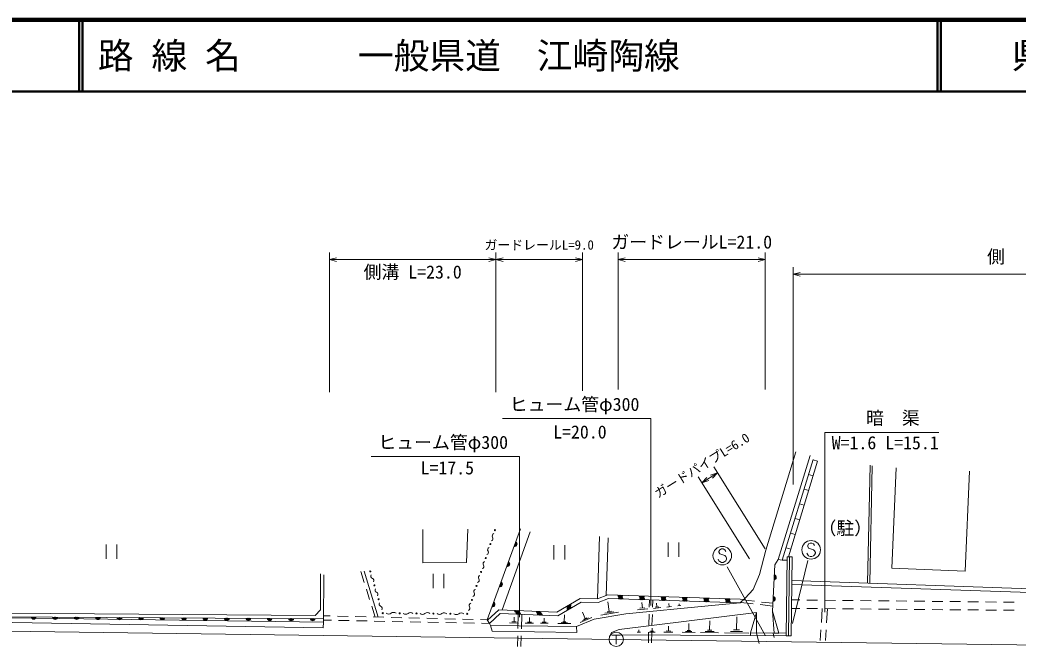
# Model space of a CAD drawing. Units: millimetres, scale not verified. Extents: x 40000 to 680000, y 20000 to 380000.
# Drawn here: x 169493 to 309028, y 292282 to 380000 of the extents above; entities that cross this region are included whole.
import ezdxf
from ezdxf.enums import TextEntityAlignment as Align

# ---------------------------------------------------------------- set-up
doc = ezdxf.new("R2010")
doc.units = ezdxf.units.MM
doc.header["$LTSCALE"] = 1000
for name, color, linetype, lineweight in [('M-BGD', 7, 'Continuous', 13), ('M-BGD-EXST', 7, 'Continuous', 13), ('M-BMK-OTRS', 5, 'Continuous', 13), ('M-STR-HTXT', 7, 'Continuous', 13), ('M-STR-STR1', 1, 'Continuous', 13), ('M-STR-STRC', 7, 'Continuous', 13), ('M-TTL', 2, 'Continuous', 140), ('M-TTL-LINE', 7, 'Continuous', 50)]:
    doc.layers.add(name, color=color, linetype=linetype, lineweight=lineweight)
doc.layers.add('M-BGD-HTXT', color=7, linetype='Continuous')
doc.layers.add('M-TTL-TXT', color=7, linetype='Continuous')
doc.styles.add('ＭＳ ゴシック', font='')
doc.styles.get('ＭＳ ゴシック').set_extended_font_data('MS Gothic')

msp = doc.modelspace()

# ---------------------------------------------------------------- linework, layer by layer
at = {"layer": 'M-BGD'}
for p, q in [((275510, 304542), (279984, 319093)), ((280395, 318536), (276073, 304448)), ((276927, 304912), (281015, 318297)), ((281015, 318297), (280381, 318490)), ((287988, 301215), (288351, 317713)), ((288288, 301205), (288649, 317618)), ((280387, 316240), (279750, 316435)), ((279759, 314184), (279120, 314379)), ((279131, 312128), (278489, 312324)), ((278503, 310072), (277859, 310269)), ((225809, 308718), (225827, 304076)), ((234817, 296095), (239475, 308839)), ((240812, 308417), (236895, 297487)), ((250249, 299011), (250533, 307723)), ((251737, 307551), (251425, 299476)), ((277875, 308015), (277228, 308213)), ((181525, 306608), (181525, 304608)), ((183025, 306608), (183025, 304608)), ((244148, 306537), (244148, 304537)), ((245648, 306537), (245648, 304537)), ((260121, 306889), (260121, 304889)), ((261621, 306889), (261621, 304889)), ((277247, 305959), (276598, 306158)), ((276073, 304448), (276755, 304447)), ((277085, 304910), (276944, 293845)), ((217143, 302836), (217620, 301328)), ((217615, 302880), (219561, 296473)), ((211924, 295751), (211965, 302395)), ((227261, 302527), (227261, 300527)), ((228761, 302527), (228761, 300527)), ((277390, 301585), (350680, 299027)), ((217921, 300375), (218373, 298944)), ((350645, 298576), (277384, 301031)), ((257506, 298867), (257479, 297864)), ((257934, 297847), (257966, 298852)), ((270199, 298961), (270674, 298941)), ((270601, 298868), (272179, 298692)), ((277357, 298877), (278502, 298865)), ((279502, 298855), (281002, 298839)), ((282002, 298829), (283501, 298814)), ((284501, 298803), (286001, 298788)), ((287001, 298777), (288501, 298762)), ((289501, 298752), (291001, 298736)), ((292001, 298726), (293501, 298711)), ((294501, 298700), (296001, 298685)), ((297001, 298675), (298501, 298659)), ((299501, 298649), (301001, 298633)), ((302000, 298623), (303500, 298608)), ((218674, 297991), (219150, 296483)), ((252186, 297324), (251566, 297223)), ((251876, 297273), (251660, 298596)), ((257254, 297616), (255811, 297471)), ((256874, 297772), (256152, 297699)), ((256513, 297736), (256436, 298506)), ((259080, 297799), (258045, 297695)), ((258807, 297911), (258290, 297859)), ((258549, 297885), (258493, 298437)), ((260600, 297952), (259905, 297882)), ((260253, 297917), (260206, 298381)), ((261866, 298079), (261454, 298038)), ((261660, 298059), (261632, 298333)), ((271999, 298329), (270258, 298523)), ((274733, 298022), (272992, 298217)), ((273173, 298582), (274751, 298406)), ((278509, 297685), (277342, 297695)), ((281009, 297663), (279509, 297676)), ((281656, 297658), (281532, 295706)), ((283509, 297642), (282009, 297655)), ((282253, 295675), (282370, 297651)), ((286009, 297620), (284509, 297633)), ((288509, 297598), (287009, 297611)), ((291009, 297577), (289509, 297590)), ((293509, 297555), (292009, 297568)), ((296009, 297533), (294509, 297546)), ((298509, 297511), (297009, 297524)), ((301009, 297490), (299509, 297503)), ((303508, 297468), (302009, 297481)), ((304500, 298597), (306000, 298582)), ((306008, 297446), (304508, 297459)), ((307000, 298572), (308500, 298556)), ((308508, 297425), (307008, 297438)), ((154896, 296567), (211927, 296249)), ((213026, 296032), (211926, 296055)), ((211929, 296662), (212877, 296638)), ((213876, 296614), (215376, 296577)), ((215525, 295981), (214026, 296012)), ((216376, 296552), (217875, 296515)), ((218025, 295930), (216525, 295960)), ((218875, 296490), (220374, 296453)), ((220524, 295878), (219025, 295909)), ((221374, 296428), (222874, 296391)), ((223024, 295827), (221524, 295858)), ((223873, 296366), (225373, 296329)), ((226373, 296304), (227872, 296267)), ((228872, 296242), (230371, 296205)), ((231371, 296180), (232871, 296143)), ((233870, 296119), (234817, 296095)), ((234817, 296095), (235122, 295578)), ((238875, 295815), (238250, 295822)), ((238562, 295818), (238570, 296485)), ((239117, 294874), (239163, 296861)), ((239660, 296842), (239605, 294850)), ((240719, 295782), (240726, 296399)), ((242786, 295748), (242792, 296317)), ((245823, 295813), (245371, 295818)), ((245597, 295816), (245607, 296781)), ((249453, 296418), (247794, 295695)), ((248527, 296278), (248141, 297163)), ((248990, 296348), (248160, 295986)), ((248734, 296368), (248319, 296187)), ((253170, 297144), (250689, 296740)), ((252523, 297209), (251282, 297007)), ((272444, 297128), (253258, 294759)), ((257452, 296864), (257411, 295364)), ((257854, 295349), (257902, 296848)), ((265910, 294624), (265919, 295969)), ((269683, 294700), (269695, 296501)), ((271613, 294248), (272444, 297128)), ((272444, 297128), (272482, 294243)), ((225523, 295775), (224024, 295806)), ((228023, 295724), (226523, 295755)), ((230522, 295673), (229022, 295704)), ((233022, 295621), (231522, 295652)), ((235122, 295578), (234021, 295601)), ((235122, 295578), (235273, 295287)), ((239186, 295645), (237936, 295658)), ((241296, 295622), (240139, 295634)), ((241008, 295779), (240430, 295785)), ((243318, 295600), (242251, 295611)), ((243053, 295745), (242519, 295751)), ((246499, 295565), (244689, 295585)), ((246048, 295690), (245143, 295700)), ((256029, 294383), (256031, 294702)), ((258076, 294481), (257658, 294484)), ((257867, 294482), (257870, 294929)), ((260471, 294525), (259829, 294529)), ((260150, 294527), (260155, 295211)), ((263445, 294457), (262527, 294463)), ((263216, 294581), (262757, 294584)), ((262986, 294582), (262993, 295561)), ((266540, 294451), (265278, 294460)), ((266225, 294622), (265594, 294626)), ((270526, 294469), (268838, 294480)), ((270106, 294697), (269261, 294703)), ((281469, 294708), (281374, 293211)), ((282105, 293179), (282194, 294677)), ((239060, 292374), (239094, 293874)), ((239578, 293850), (239536, 292351)), ((252062, 294008), (271611, 293881)), ((256269, 294381), (255790, 294384)), ((257384, 294365), (257343, 292865)), ((258285, 294368), (257448, 294373)), ((257774, 292850), (257822, 294349)), ((260790, 294352), (259508, 294360)), ((263903, 294331), (262067, 294343)), ((267169, 294279), (264646, 294295)), ((271369, 294239), (267992, 294261)), ((271611, 293881), (276623, 293837))]:
    msp.add_line(p, q, dxfattribs=at)
for points in [[(277983, 319594), (273778, 305846), (272887, 302421), (272007, 300322), (270858, 299126), (270182, 298447)], [(302237, 316906), (301634, 302891), (291389, 303332), (291992, 317347)], [(225827, 304076), (231902, 304099), (232097, 308774)], [(274697, 297287), (275010, 303760), (275510, 304542), (276073, 304448)], [(155220, 297122), (210750, 296676), (211501, 297474), (211501, 302540)], [(234855, 296031), (236452, 297483), (244571, 297161), (247805, 299082), (250249, 299011), (251673, 299574), (270199, 298961)], [(270182, 298447), (251763, 299057), (250340, 298494), (247940, 298564), (244703, 296641), (236642, 296962), (235122, 295578)], [(235273, 295287), (247313, 295156), (249783, 296188), (254204, 296907), (265713, 298064), (270182, 298447)], [(154896, 296567), (211924, 295751), (211900, 294977), (154896, 295967)], [(247313, 295156), (247360, 294311), (235526, 294526), (235273, 295287)], [(253258, 294759), (252179, 294313), (252062, 294008)], [(276628, 294214), (271613, 294248), (271611, 293881)]]:
    msp.add_lwpolyline(points, dxfattribs=at)
for points in [[(277294, 293829), (277432, 304906), (276761, 304914), (276623, 293837)], [(274697, 297287), (275604, 294221), (274916, 294226)]]:
    msp.add_lwpolyline(points, close=True, dxfattribs=at)
for centre in [(235898, 308635), (235253, 306683), (234608, 304732), (218471, 302859), (233963, 302780), (219050, 300912), (233318, 300828), (219628, 298966), (232673, 298877), (220207, 297019), (222571, 297000), (224935, 296981), (227299, 296963), (229664, 296944), (232028, 296925)]:
    msp.add_circle(centre, 75, dxfattribs=at)
for centre, radius, start, end in [((235287, 307476), 341, 291.0135, 32.4095), ((235863, 307842), 341, 111.0135, 212.4095), ((238640, 306712), 354, 258.7197, 61.12488), ((234642, 305525), 341, 291.0135, 32.4095), ((235218, 305890), 341, 111.0135, 212.4095), ((238640, 306712), 283, 260.94374, 58.90084), ((238640, 306712), 212, 264.69006, 55.15451), ((238640, 306712), 142, 272.40179, 47.44278), ((238640, 306712), 100, 282.71946, 37.12512), ((234573, 303938), 341, 111.0135, 212.4095), ((237611, 303894), 354, 258.7197, 61.12488), ((233997, 303573), 341, 291.0135, 32.4095), ((237611, 303894), 283, 260.94374, 58.90084), ((237611, 303894), 212, 264.69006, 55.15451), ((237611, 303894), 142, 272.40179, 47.44278), ((237611, 303894), 100, 282.71946, 37.12512), ((218882, 302191), 328, 144.80169, 248.30102), ((218639, 301581), 328, 324.80169, 68.30102), ((233352, 301621), 341, 291.0135, 32.4095), ((233928, 301987), 341, 111.0135, 212.4095), ((274872, 302025), 354, 276.03168, 78.43686), ((274872, 302025), 283, 278.25572, 76.21282), ((274872, 302025), 212, 282.00205, 72.46649), ((274872, 302025), 142, 289.71378, 64.75477), ((274872, 302025), 100, 300.03144, 54.4371), ((219460, 300244), 328, 144.80169, 248.30102), ((233283, 300035), 341, 111.0135, 212.4095), ((236581, 301077), 354, 258.7197, 61.12488), ((236581, 301077), 283, 260.94374, 58.90084), ((236581, 301077), 212, 264.69006, 55.15451), ((236581, 301077), 142, 272.40179, 47.44278), ((236581, 301077), 100, 282.71946, 37.12512), ((219218, 299634), 328, 324.80169, 68.30102), ((232707, 299670), 341, 291.0135, 32.4095), ((253442, 299570), 354, 186.90121, 349.30639), ((253475, 298946), 354, 6.90121, 169.30639), ((253442, 299570), 283, 189.12525, 347.08235), ((253475, 298946), 283, 9.12525, 167.08235), ((253442, 299570), 212, 192.87158, 343.33603), ((253475, 298946), 212, 12.87158, 163.33603), ((253442, 299570), 142, 200.58331, 335.6243), ((253475, 298946), 142, 20.58331, 155.6243), ((253442, 299570), 100, 210.90097, 325.30664), ((253475, 298946), 100, 30.90097, 145.30664), ((256440, 299470), 354, 186.90121, 349.30639), ((256473, 298847), 354, 6.90121, 169.30639), ((256440, 299470), 283, 189.12525, 347.08235), ((256473, 298847), 283, 9.12525, 167.08235), ((256440, 299470), 212, 192.87158, 343.33603), ((256473, 298847), 212, 12.87158, 163.33603), ((256440, 299470), 142, 200.58331, 335.6243), ((256473, 298847), 142, 20.58331, 155.6243), ((256440, 299470), 100, 210.90097, 325.30664), ((256473, 298847), 100, 30.90097, 145.30664), ((259439, 299371), 354, 186.90121, 349.30639), ((259471, 298747), 354, 6.90121, 169.30639), ((259439, 299371), 283, 189.12525, 347.08235), ((259471, 298747), 283, 9.12525, 167.08235), ((259439, 299371), 212, 192.87158, 343.33603), ((259471, 298747), 212, 12.87158, 163.33603), ((259439, 299371), 142, 200.58331, 335.6243), ((259471, 298747), 142, 20.58331, 155.6243), ((259439, 299371), 100, 210.90097, 325.30664), ((259471, 298747), 100, 30.90097, 145.30664), ((262437, 299272), 354, 186.90121, 349.30639), ((262470, 298648), 354, 6.90121, 169.30639), ((262437, 299272), 283, 189.12525, 347.08235), ((262470, 298648), 283, 9.12525, 167.08235), ((262437, 299272), 212, 192.87158, 343.33603), ((262470, 298648), 212, 12.87158, 163.33603), ((262437, 299272), 142, 200.58331, 335.6243), ((262470, 298648), 142, 20.58331, 155.6243), ((262437, 299272), 100, 210.90097, 325.30664), ((262470, 298648), 100, 30.90097, 145.30664), ((265435, 299173), 354, 186.90121, 349.30639), ((265468, 298549), 354, 6.90121, 169.30639), ((265435, 299173), 283, 189.12525, 347.08235), ((265468, 298549), 283, 9.12525, 167.08235), ((265435, 299173), 212, 192.87158, 343.33603), ((265468, 298549), 212, 12.87158, 163.33603), ((265435, 299173), 142, 200.58331, 335.6243), ((265468, 298549), 142, 20.58331, 155.6243), ((265435, 299173), 100, 210.90097, 325.30664), ((265468, 298549), 100, 30.90097, 145.30664), ((268434, 299073), 354, 186.90121, 349.30639), ((268467, 298450), 354, 6.90121, 169.30639), ((268434, 299073), 283, 189.12525, 347.08235), ((268467, 298450), 283, 9.12525, 167.08235), ((268434, 299073), 212, 192.87158, 343.33603), ((268467, 298450), 212, 12.87158, 163.33603), ((268434, 299073), 142, 200.58331, 335.6243), ((268434, 299073), 100, 210.90097, 325.30664), ((274727, 299028), 354, 276.03168, 78.43686), ((274727, 299028), 283, 278.25572, 76.21282), ((274727, 299028), 212, 282.00205, 72.46649), ((274727, 299028), 142, 289.71378, 64.75477), ((274727, 299028), 100, 300.03144, 54.4371), ((220039, 298297), 328, 144.80169, 248.30102), ((219796, 297687), 328, 324.80169, 68.30102), ((232062, 297718), 341, 291.0135, 32.4095), ((232638, 298084), 341, 111.0135, 212.4095), ((235551, 298259), 354, 258.7197, 61.12488), ((235551, 298259), 283, 260.94374, 58.90084), ((235551, 298259), 212, 264.69006, 55.15451), ((235551, 298259), 142, 272.40179, 47.44278), ((235551, 298259), 100, 282.71946, 37.12512), ((239015, 297436), 354, 186.52012, 348.9253), ((239015, 297436), 283, 188.74416, 346.70126), ((239015, 297436), 212, 192.49048, 342.95493), ((239015, 297436), 142, 200.20221, 335.2432), ((239015, 297436), 100, 210.51987, 324.92554), ((242013, 297316), 354, 186.52012, 348.9253), ((242013, 297316), 283, 188.74416, 346.70126), ((242013, 297316), 212, 192.49048, 342.95493), ((242013, 297316), 142, 200.20221, 335.2432), ((242013, 297316), 100, 210.51987, 324.92554), ((246161, 298168), 354, 219.51631, 21.92149), ((246161, 298168), 283, 221.74035, 19.69745), ((246349, 297556), 354, 39.51631, 201.92149), ((246161, 298168), 212, 225.48668, 15.95113), ((246349, 297556), 283, 41.74035, 199.69745), ((246161, 298168), 142, 233.19841, 8.2394), ((246161, 298168), 100, 243.51607, 357.92174), ((246349, 297556), 212, 45.48668, 195.95113), ((246349, 297556), 142, 53.19841, 188.2394), ((246349, 297556), 100, 63.51607, 177.92174), ((268467, 298450), 142, 20.58331, 155.6243), ((268467, 298450), 100, 30.90097, 145.30664), ((171412, 296529), 354, 188.47809, 350.88327), ((171412, 296529), 283, 190.70213, 348.65923), ((171412, 296529), 212, 194.44846, 344.91291), ((171412, 296529), 142, 202.16019, 337.20118), ((171412, 296529), 100, 212.47785, 326.88351), ((174412, 296512), 354, 188.47809, 350.88327), ((174412, 296512), 283, 190.70213, 348.65923), ((174412, 296512), 212, 194.44846, 344.91291), ((174412, 296512), 142, 202.16019, 337.20118), ((174412, 296512), 100, 212.47785, 326.88351), ((177412, 296495), 354, 188.47809, 350.88327), ((177412, 296495), 283, 190.70213, 348.65923), ((177412, 296495), 212, 194.44846, 344.91291), ((177412, 296495), 142, 202.16019, 337.20118), ((177412, 296495), 100, 212.47785, 326.88351), ((180412, 296479), 354, 188.47809, 350.88327), ((180412, 296479), 283, 190.70213, 348.65923), ((180412, 296479), 212, 194.44846, 344.91291), ((180412, 296479), 142, 202.16019, 337.20118), ((180412, 296479), 100, 212.47785, 326.88351), ((183412, 296462), 354, 188.47809, 350.88327), ((183412, 296462), 283, 190.70213, 348.65923), ((183412, 296462), 212, 194.44846, 344.91291), ((183412, 296462), 142, 202.16019, 337.20118), ((183412, 296462), 100, 212.47785, 326.88351), ((186412, 296445), 354, 188.47809, 350.88327), ((186412, 296445), 283, 190.70213, 348.65923), ((186412, 296445), 212, 194.44846, 344.91291), ((186412, 296445), 142, 202.16019, 337.20118), ((186412, 296445), 100, 212.47785, 326.88351), ((189412, 296429), 354, 188.47809, 350.88327), ((189412, 296429), 283, 190.70213, 348.65923), ((189412, 296429), 212, 194.44846, 344.91291), ((189412, 296429), 142, 202.16019, 337.20118), ((189412, 296429), 100, 212.47785, 326.88351), ((192412, 296412), 354, 188.47809, 350.88327), ((192412, 296412), 283, 190.70213, 348.65923), ((192412, 296412), 212, 194.44846, 344.91291), ((192412, 296412), 142, 202.16019, 337.20118), ((192412, 296412), 100, 212.47785, 326.88351), ((195412, 296395), 354, 188.47809, 350.88327), ((195412, 296395), 283, 190.70213, 348.65923), ((195412, 296395), 212, 194.44846, 344.91291), ((195412, 296395), 142, 202.16019, 337.20118), ((195412, 296395), 100, 212.47785, 326.88351), ((198412, 296378), 354, 188.47809, 350.88327), ((198412, 296378), 283, 190.70213, 348.65923), ((198412, 296378), 212, 194.44846, 344.91291), ((198412, 296378), 142, 202.16019, 337.20118), ((198412, 296378), 100, 212.47785, 326.88351), ((201412, 296362), 354, 188.47809, 350.88327), ((201412, 296362), 283, 190.70213, 348.65923), ((201412, 296362), 212, 194.44846, 344.91291), ((201412, 296362), 142, 202.16019, 337.20118), ((201412, 296362), 100, 212.47785, 326.88351), ((204412, 296345), 354, 188.47809, 350.88327), ((204412, 296345), 283, 190.70213, 348.65923), ((204412, 296345), 212, 194.44846, 344.91291), ((204412, 296345), 142, 202.16019, 337.20118), ((204412, 296345), 100, 212.47785, 326.88351), ((207411, 296328), 354, 188.47809, 350.88327), ((207411, 296328), 283, 190.70213, 348.65923), ((207411, 296328), 212, 194.44846, 344.91291), ((207411, 296328), 142, 202.16019, 337.20118), ((207411, 296328), 100, 212.47785, 326.88351), ((210411, 296311), 354, 188.47809, 350.88327), ((210411, 296311), 283, 190.70213, 348.65923), ((210411, 296311), 212, 194.44846, 344.91291), ((210411, 296311), 142, 202.16019, 337.20118), ((210411, 296311), 100, 212.47785, 326.88351), ((221051, 297415), 528, 229.29, 309.80056), ((221727, 296604), 528, 49.29, 129.80056), ((223415, 297396), 528, 229.29, 309.80056), ((224091, 296585), 528, 49.29, 129.80056), ((225779, 297378), 528, 229.29, 309.80056), ((226455, 296567), 528, 49.29, 129.80056), ((228144, 297359), 528, 229.29, 309.80056), ((228819, 296548), 528, 49.29, 129.80056), ((230508, 297340), 528, 229.29, 309.80056), ((231183, 296529), 528, 49.29, 129.80056), ((239172, 296807), 354, 6.52012, 168.9253), ((239172, 296807), 283, 8.74416, 166.70126), ((239172, 296807), 212, 12.49048, 162.95493), ((239172, 296807), 142, 20.20221, 155.2432), ((239172, 296807), 100, 30.51987, 144.92554), ((242169, 296688), 354, 6.52012, 168.9253), ((242169, 296688), 283, 8.74416, 166.70126), ((242169, 296688), 212, 12.49048, 162.95493), ((242169, 296688), 142, 20.20221, 155.2432), ((242169, 296688), 100, 30.51987, 144.92554)]:
    msp.add_arc(centre, radius, start, end, dxfattribs=at)
at = {"layer": 'M-BGD-EXST'}
for p, q in [((252302, 293955), (253402, 293955)), ((252852, 293955), (252852, 292705))]:
    msp.add_line(p, q, dxfattribs=at)
msp.add_circle((252852, 293355), 1000, dxfattribs=at)
at = {"layer": 'M-BMK-OTRS'}
msp.add_lwpolyline([(61704, 295953), (252852, 293355), (347408, 292089), (476913, 290347), (503028, 289942), (518575, 289918), (533850, 290000), (551326, 290968), (562116, 292025)], dxfattribs=at)
at = {"layer": 'M-STR-HTXT'}
for p, q in [((212755, 327914), (212755, 347474)), ((236028, 327914), (236028, 347474)), ((236028, 328114), (236028, 347474)), ((248139, 328114), (248139, 347474)), ((253113, 328296), (253113, 347474)), ((273694, 328296), (273694, 347474)), ((212755, 346474), (213755, 346724)), ((212755, 346474), (236028, 346474)), ((212755, 346474), (213755, 346224)), ((236028, 346474), (235028, 346724)), ((236028, 346474), (235028, 346224)), ((236028, 346474), (237028, 346724)), ((236028, 346474), (248139, 346474)), ((236028, 346474), (237028, 346224)), ((248139, 346474), (247139, 346724)), ((248139, 346474), (247139, 346224)), ((253113, 346474), (254113, 346724)), ((253113, 346474), (273694, 346474)), ((253113, 346474), (254113, 346224)), ((273694, 346474), (272694, 346724)), ((273694, 346474), (272694, 346224)), ((277573, 315031), (277573, 345426)), ((277573, 344426), (278573, 344676)), ((277573, 344426), (350542, 344426)), ((277573, 344426), (278573, 344176)), ((273672, 306015), (266484, 317477)), ((271477, 304639), (264290, 316101)), ((264821, 315254), (267015, 316630)), ((264821, 315254), (265535, 315997)), ((264821, 315254), (265801, 315573)), ((267015, 316630), (266035, 316311)), ((267015, 316630), (266301, 315887))]:
    msp.add_line(p, q, dxfattribs=at)
for points in [[(257707, 298088), (257707, 324267), (236957, 324267)], [(282030, 297139), (282030, 322294), (297975, 322294)], [(239341, 296477), (239341, 318953), (218591, 318953)]]:
    msp.add_lwpolyline(points, dxfattribs=at)
at = {"layer": 'M-STR-STR1'}
for p, q in [((272482, 294243), (272845, 292787)), ((274936, 293635), (274789, 294227))]:
    msp.add_line(p, q, dxfattribs=at)
at = {"layer": 'M-STR-STRC'}
for p, q in [((267326, 305894), (267208, 305658)), ((267208, 305658), (267208, 305540)), ((267563, 306013), (267326, 305894)), ((267799, 306013), (267563, 306013)), ((268035, 305894), (267799, 306013)), ((268154, 305658), (268035, 305894)), ((279745, 306704), (279627, 306467)), ((279627, 306467), (279627, 306349)), ((279627, 306349), (279745, 306113)), ((279982, 306822), (279745, 306704)), ((279745, 306113), (280454, 305876)), ((280218, 306822), (279982, 306822)), ((280454, 306704), (280218, 306822)), ((280573, 306467), (280454, 306704)), ((280454, 305876), (280573, 305758)), ((280573, 305758), (280691, 305522)), ((267208, 304358), (267090, 304594)), ((267208, 305540), (267326, 305303)), ((267326, 304240), (267208, 304358)), ((267326, 305303), (268035, 305067)), ((267563, 304122), (267326, 304240)), ((268035, 304240), (267799, 304122)), ((268035, 305067), (268154, 304949)), ((268154, 304358), (268035, 304240)), ((268154, 304949), (268272, 304713)), ((268272, 304594), (268154, 304358)), ((268272, 304713), (268272, 304594)), ((277495, 295576), (279621, 304385)), ((279627, 305167), (279509, 305404)), ((279745, 305049), (279627, 305167)), ((279982, 304931), (279745, 305049)), ((280218, 304931), (279982, 304931)), ((280454, 305049), (280218, 304931)), ((280573, 305167), (280454, 305049)), ((280691, 305404), (280573, 305167)), ((280691, 305522), (280691, 305404)), ((267799, 304122), (267563, 304122)), ((268384, 303519), (273741, 293862))]:
    msp.add_line(p, q, dxfattribs=at)
for centre in [(280100, 305876), (267681, 305067)]:
    msp.add_circle(centre, 1300, dxfattribs=at)
at = {"layer": 'M-TTL'}
msp.add_line((680000, 380000), (40000, 380000), dxfattribs=at)
at = {"layer": 'M-TTL-LINE'}
for p, q in [((177750, 380000), (177750, 370000)), ((178250, 380000), (178250, 370000)), ((297750, 380000), (297750, 370000)), ((298250, 380000), (298250, 370000)), ((40000, 370000), (680000, 370000))]:
    msp.add_line(p, q, dxfattribs=at)

# ---------------------------------------------------------------- texts
at = {"layer": 'M-BGD-HTXT', "style": 'ＭＳ ゴシック'}
msp.add_text('（駐）', height=1833, dxfattribs=at).set_placement((284878, 307445), align=Align.BOTTOM_CENTER)
at = {"layer": 'M-STR-HTXT', "style": 'ＭＳ ゴシック'}
for s, height, p in [('ガードレールL=9.0', 1320, (242084, 347474)), ('ガードレールL=21.0', 1833, (263404, 347474)), ('側\u3000\u3000溝 L=74.0', 1833, (314058, 345426)), ('側溝 L=23.0', 1833, (224392, 343281))]:
    msp.add_text(s, height=height, dxfattribs=at).set_placement(p, align=Align.BOTTOM_CENTER)
for s, p in [('ヒューム管φ300', (237957, 324767)), ('暗\u3000渠', (287780, 322847)), ('L=20.0', (244031, 320903)), ('ヒューム管φ300', (219591, 319453)), ('W=1.6 L=15.1', (282975, 319400)), ('L=17.5', (225494, 315884))]:
    msp.add_text(s, height=1833, dxfattribs=at).set_placement(p, align=Align.BOTTOM_LEFT)
msp.add_text('ガードパイプL=6.0', height=1320, rotation=32.09, dxfattribs=at).set_placement((265387, 316789), align=Align.BOTTOM_CENTER)
at = {"layer": 'M-TTL-TXT', "style": 'ＭＳ ゴシック'}
for s, p in [('路 線 名', (180380, 375000)), ('一般県道\u3000江崎陶線', (216734, 375000))]:
    msp.add_text(s, height=3666, dxfattribs=at).set_placement(p, align=Align.MIDDLE_LEFT)
msp.add_text('県\u3000名', height=3666, dxfattribs=at).set_placement((315625, 375000), align=Align.MIDDLE_CENTER)

doc.saveas('drawing.dxf')
